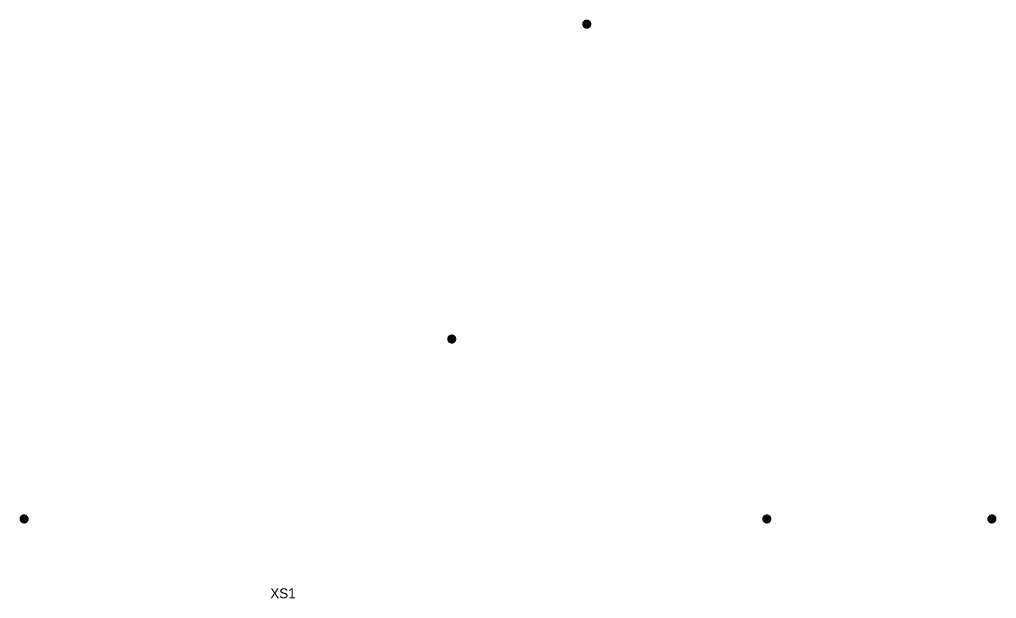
# Model space of a CAD drawing. Header units: millimetres. Extents: x 2.64 to 11.44, y 2.16 to 8.68.
# Drawn here: x 2.637 to 6.91, y 6.148 to 8.681 of the extents above; entities that cross this region are included whole.
import ezdxf

# ---------------------------------------------------------------- set-up
doc = ezdxf.new("R2010")
doc.units = ezdxf.units.MM
doc.header["$MEASUREMENT"] = 0
doc.layers.add('Sheet', color=255, linetype='Continuous')

msp = doc.modelspace()

# ---------------------------------------------------------------- linework, layer by layer
at = {"layer": 'Sheet', "const_width": 0.02}
for points in [[(5.1081, 8.6614, 1), (5.1281, 8.6614, 1)], [(4.5176, 7.2835, 1), (4.5376, 7.2835, 1)], [(2.6475, 6.4961, 1), (2.6675, 6.4961, 1)], [(5.8955, 6.4961, 1), (5.9155, 6.4961, 1)], [(6.8798, 6.4961, 1), (6.8998, 6.4961, 1)]]:
    msp.add_lwpolyline(points, format="xyb", close=True, dxfattribs=at)

# ---------------------------------------------------------------- texts
at = {"layer": 'Sheet'}
msp.add_text('XS1', height=0.04371, dxfattribs=at).set_placement((3.7343, 6.1488))

doc.saveas('drawing.dxf')
